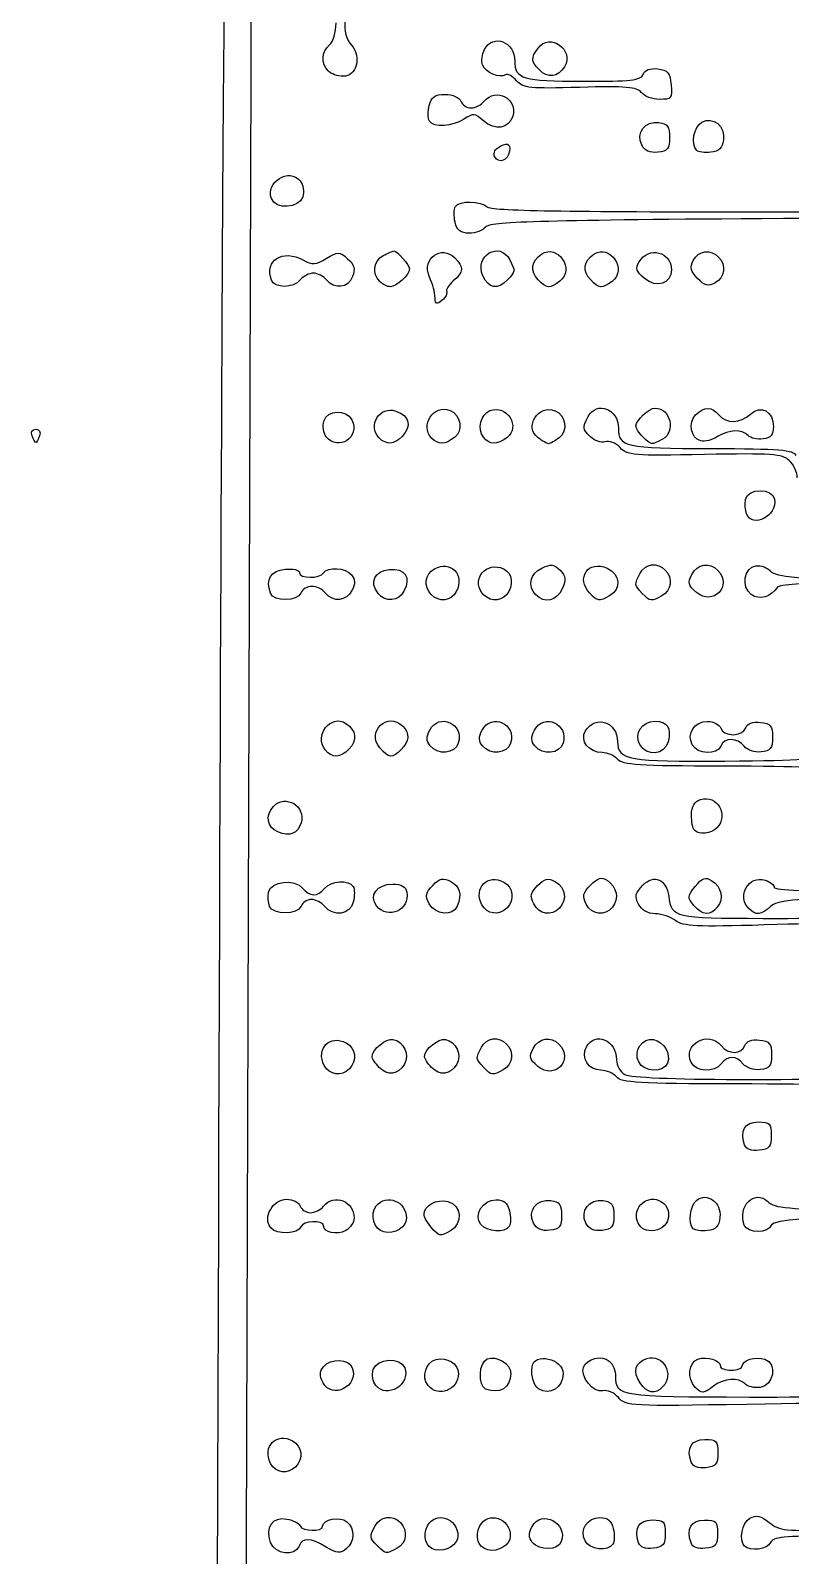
# Model space of a CAD drawing. Extents: x 25 to 242, y 39 to 365.
# Drawn here: x 24.9 to 61.5, y 228.8 to 302.2 of the extents above; entities that cross this region are included whole.
import ezdxf

# ---------------------------------------------------------------- set-up
doc = ezdxf.new("R2010")
doc.units = 0
doc.layers.add('Layer_1', color=7, linetype='CONTINUOUS')

msp = doc.modelspace()

# ---------------------------------------------------------------- linework, layer by layer
at = {"layer": 'Layer_1', "color": 7}
for points in [[(39.063463, 305.301283), (35.516773, 305.270683), (35.185903, 199.154783)], [(39.221043, 300.245283), (39.221053, 300.244473)], [(36.496493, 290.172483), (36.496493, 290.172873)], [(57.164733, 282.430783), (57.164733, 282.430643)], [(36.449473, 275.092993), (36.449463, 275.092483)], [(59.598303, 275.022843), (59.598303, 275.023293)], [(36.402423, 260.010853), (36.402443, 260.010513)], [(59.260063, 244.661123), (59.260063, 244.661323)], [(49.056173, 229.385243), (49.056053, 229.385243)]]:
    msp.add_lwpolyline(points, dxfattribs=at)
for points in [[(49.396543, 300.292173)], [(54.302743, 299.203813)], [(46.709763, 297.837773)], [(47.248923, 296.101733)], [(54.320413, 296.677713)], [(56.968773, 296.417553)], [(36.493043, 294.094083)], [(45.339773, 292.956373)], [(41.711173, 290.109773)], [(46.677963, 290.372953)], [(49.344073, 290.184393)], [(51.865753, 290.179393)], [(54.455203, 290.245053)], [(57.009943, 290.250053)], [(44.372103, 289.283373)], [(24.968733, 282.668653)], [(39.132483, 282.628263)], [(41.687653, 282.568553)], [(44.209343, 282.563513)], [(46.697543, 282.612543)], [(49.330253, 282.579853)], [(54.374393, 282.621953)], [(59.366863, 278.920003)], [(41.630663, 275.083513)], [(44.185833, 275.023783)], [(46.707513, 275.018783)], [(49.229203, 275.013783)], [(51.829193, 275.088283)], [(54.350883, 275.083283)], [(56.954343, 275.133783)], [(39.085463, 267.545693)], [(41.719943, 267.640333)], [(44.132253, 267.747073)], [(46.653933, 267.742073)], [(49.175633, 267.737073)], [(54.233303, 267.799573)], [(56.754993, 267.794563)], [(56.857033, 263.677603)], [(36.805743, 263.597903)], [(41.560723, 260.030213)], [(44.083693, 260.140783)], [(46.627093, 260.093483)], [(49.127063, 260.129983)], [(51.648753, 260.124983)], [(56.837853, 260.056963)], [(59.479063, 259.909773)], [(39.037853, 252.350323)], [(41.681693, 252.257223)], [(44.203383, 252.252223)], [(46.714603, 252.257223)], [(49.318063, 252.307723)], [(54.175993, 252.519373)], [(56.707293, 252.495543)], [(59.277513, 248.525283)], [(44.186463, 244.561383)], [(46.582023, 244.687153)], [(49.115133, 244.760563)], [(51.636813, 244.755563)], [(54.153443, 244.759563)], [(36.462243, 244.533443)], [(41.904033, 244.331463)], [(56.806863, 244.489633)], [(38.981693, 237.074373)], [(41.520123, 236.939823)], [(44.033433, 236.944793)], [(46.808913, 236.768743)], [(49.351653, 236.785543)], [(54.245093, 237.065913)], [(56.885493, 236.863113)], [(36.456373, 233.185083)], [(56.708123, 233.238383)], [(36.454393, 229.371583)], [(41.599353, 229.214433)], [(51.591983, 229.453043)], [(54.174343, 229.361143)], [(56.696033, 229.356143)], [(59.271233, 229.198123)], [(44.386033, 229.027593)], [(46.907713, 229.022593)]]:
    msp.add_lwpolyline(points, close=True, dxfattribs=at)
for points in [[(33.615493, 134.698313), (34.123163, 301.799693), (34.142343, 306.076583), (34.385323, 306.375093)], [(40.595663, 303.904253), (39.938643, 303.204833), (39.830773, 302.071183), (40.363503, 301.464343)], [(39.287953, 301.494033), (39.463963, 301.643033), (39.605093, 302.112423), (39.606473, 302.553343)], [(46.755533, 301.278403), (47.162873, 302.053243), (48.219533, 301.650153), (48.216643, 300.720943)], [(49.335673, 301.347243), (49.885663, 302.113923), (51.105813, 301.250643), (50.608763, 300.446563)], [(39.221053, 300.244473), (38.876773, 300.599353), (38.907433, 301.171863), (39.287953, 301.494033)], [(40.363503, 301.464343), (40.846723, 300.913893), (40.587803, 299.983823), (39.951733, 299.985173)], [(46.660133, 300.532673), (46.592633, 300.714653), (46.635533, 301.050223), (46.755533, 301.278403)], [(49.396573, 300.292173), (48.985253, 300.716133), (48.977643, 300.848093), (49.335673, 301.347243)], [(47.764293, 300.056603), (47.475243, 299.874403), (46.795573, 300.167443), (46.660133, 300.532673)], [(48.216643, 300.720943), (48.213643, 299.859943), (48.580583, 299.750573), (51.490343, 299.744393)], [(50.608763, 300.446563), (50.291523, 299.933333), (49.804813, 299.871333), (49.396543, 300.292173)], [(54.390133, 300.075863), (54.473233, 300.295863), (54.718923, 300.389033), (55.096413, 300.343693)], [(39.951733, 299.985173), (39.688103, 299.985703), (39.359293, 300.102783), (39.221043, 300.245283)], [(48.299633, 299.772893), (48.106563, 299.992823), (47.865663, 300.120493), (47.764293, 300.056603)], [(51.344763, 299.452363), (48.926543, 299.381163), (48.614723, 299.413963), (48.299633, 299.772893)], [(51.490343, 299.744393), (53.813493, 299.739393), (54.283373, 299.793193), (54.390133, 300.075863)], [(55.096413, 300.343693), (55.579093, 300.285693), (55.685863, 300.157773), (55.738953, 299.573773)], [(44.096463, 298.585773), (44.198723, 298.998053), (44.363943, 299.111613), (44.859973, 299.110563)], [(44.859973, 299.110563), (45.228803, 299.109773), (45.543043, 298.974223), (45.612933, 298.785763)], [(46.739633, 298.783373), (47.299033, 299.470643), (48.377433, 298.902873), (48.113703, 298.059933)], [(54.302723, 299.203903), (54.084833, 299.474593), (53.569353, 299.517893), (51.344763, 299.452363)], [(55.184613, 298.874683), (54.844713, 298.875473), (54.447863, 299.023513), (54.302743, 299.203813)], [(55.738953, 299.573773), (55.797753, 298.927043), (55.755253, 298.873473), (55.184613, 298.874683)], [(44.102463, 297.831623), (44.027363, 297.957023), (44.024663, 298.296393), (44.096463, 298.585773)], [(45.612933, 298.785763), (45.678933, 298.607863), (45.900313, 298.461953), (46.104953, 298.461523)], [(46.709723, 297.837823), (46.290953, 298.212163), (46.205373, 298.220093), (45.764473, 297.925423)], [(46.104953, 298.461523), (46.309593, 298.460993), (46.595193, 298.605923), (46.739633, 298.783373)], [(45.764473, 297.925423), (45.203773, 297.550703), (44.301213, 297.499783), (44.102463, 297.831623)], [(48.113703, 298.059933), (47.926603, 297.461923), (47.250013, 297.354863), (46.709763, 297.837773)], [(54.320413, 296.677713), (54.019393, 297.258523), (54.482403, 297.861183), (55.153853, 297.762543)], [(55.153853, 297.762543), (55.568113, 297.701643), (55.666813, 297.562343), (55.665183, 297.040733)], [(56.968773, 296.417583), (56.676083, 296.719263), (56.829203, 297.565373), (57.214513, 297.775633)], [(57.214513, 297.775633), (57.768293, 298.077823), (58.354673, 297.594883), (58.258993, 296.915413)], [(47.388633, 296.540433), (47.833733, 296.827973), (48.031853, 296.770073), (47.955803, 296.374703)], [(55.665183, 297.040733), (55.663183, 296.499743), (55.571183, 296.383643), (55.099213, 296.328753)], [(58.258993, 296.915413), (58.205693, 296.537013), (58.034863, 296.371373), (57.651443, 296.326353)], [(47.248923, 296.101733), (47.166123, 296.239913), (47.229023, 296.437333), (47.388633, 296.540433)], [(47.955803, 296.374703), (47.869803, 295.927773), (47.450153, 295.765713), (47.248923, 296.101733)], [(55.099213, 296.328753), (54.712843, 296.283853), (54.467593, 296.393753), (54.320413, 296.677713)], [(57.651443, 296.326353), (57.358063, 296.291953), (57.050863, 296.333353), (56.968773, 296.417553)], [(36.493043, 294.094113), (36.195113, 294.897513), (37.353163, 295.605043), (37.884873, 294.944473)], [(37.884873, 294.944473), (38.028223, 294.766373), (38.083423, 294.422223), (38.007543, 294.179683)], [(38.007543, 294.179683), (37.833763, 293.624253), (36.691233, 293.559703), (36.493043, 294.094083)], [(45.350523, 293.710463), (45.533523, 294.012103), (46.578253, 293.999573), (46.876503, 293.692163)], [(60.089283, 293.460183), (71.507423, 293.470183), (73.094613, 293.511283), (73.303923, 293.803083)], [(45.339723, 292.956363), (45.269723, 293.246043), (45.274623, 293.585393), (45.350523, 293.710463)], [(60.096373, 293.129413), (49.285803, 293.045213), (46.996583, 292.975973), (46.802683, 292.727503)], [(46.876503, 293.692163), (47.047293, 293.516123), (50.699403, 293.452003), (60.089283, 293.460183)], [(73.275503, 292.908493), (73.170333, 293.192103), (71.575133, 293.218843), (60.096373, 293.129413)], [(46.017713, 292.428513), (45.608953, 292.429303), (45.434213, 292.565443), (45.339773, 292.956373)], [(46.802683, 292.727503), (46.673833, 292.562413), (46.320603, 292.427873), (46.017713, 292.428513)], [(36.496493, 290.172873), (36.141243, 291.130823), (37.030573, 291.684003), (38.034903, 291.129803)], [(41.869343, 291.351563), (42.093283, 291.473763), (42.323243, 291.573643), (42.380373, 291.573523)], [(42.380373, 291.573523), (42.554773, 291.573253), (43.142623, 290.906693), (43.142003, 290.710043)], [(44.087493, 290.363153), (43.731603, 291.206513), (44.695103, 291.891233), (45.324643, 291.242333)], [(46.677963, 290.372953), (46.248303, 291.347593), (47.481963, 292.085083), (47.969233, 291.144883)], [(49.501033, 291.426463), (50.287903, 291.931863), (51.123363, 290.676263), (50.372743, 290.116393)], [(52.022723, 291.421463), (52.809593, 291.926863), (53.645053, 290.671263), (52.894423, 290.111393)], [(54.198043, 291.050473), (54.658543, 291.818493), (55.753133, 291.546553), (55.750383, 290.664803)], [(56.805083, 291.117293), (57.055943, 291.594533), (57.641763, 291.673903), (58.021843, 291.282143)], [(38.034903, 291.129803), (38.458033, 290.896313), (38.630973, 290.909663), (39.137643, 291.214903)], [(39.137643, 291.214903), (39.703193, 291.555593), (39.763543, 291.554723), (40.163263, 291.200003)], [(40.163263, 291.200003), (40.491863, 290.908423), (40.545303, 290.713523), (40.399433, 290.338753)], [(41.711173, 290.109773), (41.333733, 290.498813), (41.410463, 291.101153), (41.869343, 291.351563)], [(45.324643, 291.242333), (45.766553, 290.786833), (45.752203, 290.565803), (45.252343, 290.129243)], [(47.969233, 291.144883), (48.248883, 290.605293), (48.245443, 290.576493), (47.853523, 290.176763)], [(49.344073, 290.184353), (48.935793, 290.605183), (48.998813, 291.103893), (49.501033, 291.426463)], [(51.865753, 290.179353), (51.457483, 290.600183), (51.520503, 291.098893), (52.022723, 291.421463)], [(54.455203, 290.245053), (54.055723, 290.582953), (54.007773, 290.733143), (54.198043, 291.050473)], [(57.009943, 290.250053), (56.669093, 290.601383), (56.627173, 290.778843), (56.805083, 291.117293)], [(58.021843, 291.282143), (58.401913, 290.890373), (58.321423, 290.290143), (57.854653, 290.035443)], [(37.886813, 290.182483), (37.552273, 289.771473), (36.647663, 289.765203), (36.496493, 290.172483)], [(38.518243, 290.504343), (38.315393, 290.504873), (38.031253, 290.359943), (37.886813, 290.182483)], [(39.147653, 290.179813), (39.004333, 290.357873), (38.721093, 290.503913), (38.518243, 290.504343)], [(40.399433, 290.338753), (40.183843, 289.784843), (39.532173, 289.702103), (39.147653, 290.179813)], [(42.220703, 289.850143), (42.078713, 289.850403), (41.849423, 289.967273), (41.711173, 290.109773)], [(43.142003, 290.710043), (43.141203, 290.433323), (42.515653, 289.849513), (42.220703, 289.850143)], [(44.372133, 289.283423), (44.341333, 289.711483), (44.306033, 289.845283), (44.087493, 290.363153)], [(45.252343, 290.129243), (45.026493, 289.931993), (44.882883, 289.701833), (44.933223, 289.617783)], [(47.853523, 290.176763), (47.376153, 289.689863), (46.947563, 289.761393), (46.677963, 290.372953)], [(50.372743, 290.116393), (49.884043, 289.751893), (49.755383, 289.760393), (49.344073, 290.184393)], [(52.894423, 290.111393), (52.405733, 289.746893), (52.277073, 289.755393), (51.865753, 290.179393)], [(55.750383, 290.664803), (55.748383, 289.996163), (55.026143, 289.762123), (54.455203, 290.245053)], [(57.854653, 290.035443), (57.523633, 289.854813), (57.350793, 289.898723), (57.009943, 290.250053)], [(44.933223, 289.617783), (44.983523, 289.533783), (44.883523, 289.345453), (44.711003, 289.199373)], [(44.711003, 289.199373), (44.455503, 288.983073), (44.392603, 288.998673), (44.372103, 289.283373)], [(51.743033, 283.595483), (52.151033, 284.371643), (53.207803, 283.969763), (53.204903, 283.039553)], [(39.018193, 283.382623), (39.191733, 283.937293), (40.084513, 283.974353), (40.362273, 283.438423)], [(41.687653, 282.568553), (41.105023, 283.169103), (41.707253, 284.140353), (42.490233, 283.862863)], [(42.490233, 283.862863), (43.142423, 283.631713), (43.263913, 283.133043), (42.786643, 282.646253)], [(44.209343, 282.563553), (43.615483, 283.175673), (44.302143, 284.211993), (45.093893, 283.898433)], [(45.093893, 283.898433), (45.618813, 283.690523), (45.746073, 282.914593), (45.308763, 282.588413)], [(46.697543, 282.612553), (46.398323, 282.984293), (46.581803, 283.718493), (47.016363, 283.888343)], [(47.016363, 283.888343), (47.827133, 284.205233), (48.518703, 283.096393), (47.830443, 282.583043)], [(49.330253, 282.579853), (48.645213, 283.096123), (49.343653, 284.202013), (50.152473, 283.881683)], [(50.152473, 283.881683), (50.664483, 283.678883), (50.783803, 282.899653), (50.352133, 282.577683)], [(51.859813, 282.619553), (51.462753, 283.028823), (51.459493, 283.056073), (51.743033, 283.595483)], [(54.045803, 283.145923), (54.046593, 283.422653), (54.672153, 284.006453), (54.967103, 284.005833)], [(54.967103, 284.005833), (55.715513, 284.003833), (55.981793, 282.866373), (55.318463, 282.504403)], [(57.164733, 282.430643), (56.687003, 282.549523), (56.539823, 283.296453), (56.918103, 283.682273)], [(56.918103, 283.682273), (57.316773, 284.088893), (57.709623, 284.086733), (58.040153, 283.676273)], [(58.040153, 283.676273), (58.386553, 283.245923), (59.068543, 283.264593), (59.559563, 283.717873)], [(59.559563, 283.717873), (60.065963, 284.185343), (60.667483, 283.853843), (60.665153, 283.108573)], [(24.968733, 282.668653), (24.896433, 282.863703), (24.968693, 282.991853), (25.150803, 282.991463)], [(25.150803, 282.991463), (25.332933, 282.991203), (25.404403, 282.862633), (25.330863, 282.667883)], [(39.132483, 282.628253), (38.993743, 282.800623), (38.942313, 283.140093), (39.018193, 283.382623)], [(40.362273, 283.438423), (40.792193, 282.608903), (39.717783, 281.901113), (39.132483, 282.628263)], [(53.204903, 283.039553), (53.201903, 282.137093), (53.510773, 282.069303), (57.663453, 282.060483)], [(54.374393, 282.621953), (54.193353, 282.808563), (54.045483, 283.044353), (54.045803, 283.145923)], [(59.441793, 282.685483), (59.134013, 283.002723), (58.540623, 282.981483), (57.976973, 282.632983)], [(60.665153, 283.108573), (60.664153, 282.730843), (60.530883, 282.574443), (60.166273, 282.522343)], [(25.148793, 282.345073), (25.115693, 282.345143), (25.034703, 282.490753), (24.968733, 282.668653)], [(25.330863, 282.667883), (25.263763, 282.490273), (25.181843, 282.345003), (25.148793, 282.345073)], [(42.786643, 282.646253), (42.390523, 282.242223), (42.029043, 282.216673), (41.687653, 282.568553)], [(45.308763, 282.588413), (44.835473, 282.235403), (44.534313, 282.228593), (44.209343, 282.563513)], [(47.830443, 282.583043), (47.336803, 282.214843), (47.010833, 282.223333), (46.697543, 282.612543)], [(49.840303, 282.293023), (49.768903, 282.293173), (49.539383, 282.422243), (49.330253, 282.579853)], [(50.352133, 282.577683), (50.142023, 282.420963), (49.911703, 282.292873), (49.840303, 282.293023)], [(52.559343, 282.390253), (52.359553, 282.325753), (52.044763, 282.428953), (51.859813, 282.619553)], [(53.278473, 282.102173), (53.074283, 282.334773), (52.767753, 282.457573), (52.559343, 282.390253)], [(57.338023, 281.770423), (53.923623, 281.702523), (53.606563, 281.728423), (53.278473, 282.102173)], [(55.318463, 282.504403), (54.791893, 282.217063), (54.763813, 282.220553), (54.374393, 282.621953)], [(57.976973, 282.632983), (57.720493, 282.474433), (57.354983, 282.383443), (57.164733, 282.430783)], [(57.663453, 282.060483), (60.987143, 282.053483), (61.639893, 282.000283), (61.740643, 281.728623)], [(60.166273, 282.522343), (59.892773, 282.483243), (59.566753, 282.556643), (59.441793, 282.685483)], [(61.428213, 281.483543), (61.090453, 281.798593), (60.574453, 281.834783), (57.338023, 281.770423)], [(61.813283, 280.653663), (61.814073, 280.911803), (61.640813, 281.285253), (61.428213, 281.483543)], [(59.325983, 279.620413), (59.429833, 280.164063), (60.620873, 280.163443), (60.721273, 279.619623)], [(59.366883, 278.920063), (59.303483, 279.091033), (59.285083, 279.406193), (59.325983, 279.620413)], [(60.721273, 279.619623), (60.869523, 278.816643), (59.640603, 278.181843), (59.366863, 278.920003)], [(36.449463, 275.092483), (36.204963, 275.751793), (36.469763, 276.181263), (37.162123, 276.248393)], [(37.162123, 276.248393), (37.544643, 276.285493), (37.843253, 276.213993), (37.842853, 276.085353)], [(38.998583, 276.069253), (39.193063, 276.389823), (40.067393, 276.327313), (40.353053, 275.972453)], [(41.630663, 275.083483), (41.199423, 275.619233), (41.459063, 276.165023), (42.178663, 276.235453)], [(42.178663, 276.235453), (42.927193, 276.308753), (43.228043, 275.854353), (42.875303, 275.183313)], [(44.185833, 275.023783), (43.808813, 275.412393), (43.884943, 276.015063), (44.342593, 276.264793)], [(44.342593, 276.264793), (45.129163, 276.694013), (45.819743, 275.982203), (45.396983, 275.177973)], [(46.707513, 275.018783), (46.113583, 275.630973), (46.689713, 276.551113), (47.525443, 276.325073)], [(47.525443, 276.325073), (48.019023, 276.191563), (48.190313, 275.689733), (47.918673, 275.172973)], [(49.229203, 275.013783), (48.814023, 275.441723), (48.946453, 276.042073), (49.514183, 276.305703)], [(49.514183, 276.305703), (49.952123, 276.509073), (50.109823, 276.489983), (50.391683, 276.199453)], [(50.391683, 276.199453), (50.673543, 275.908923), (50.691333, 275.747133), (50.490683, 275.299163)], [(51.829193, 275.088283), (51.124703, 275.814433), (51.753493, 276.720713), (52.664723, 276.292473)], [(52.664723, 276.292473), (53.287373, 275.999833), (53.346213, 275.283373), (52.773263, 274.970733)], [(54.241213, 276.051883), (54.487843, 276.521063), (55.075693, 276.596553), (55.453123, 276.207513)], [(55.453123, 276.207513), (55.830563, 275.818473), (55.753833, 275.216133), (55.294953, 274.965733)], [(56.734753, 275.992983), (57.006053, 276.509093), (57.582663, 276.606353), (57.974813, 276.202143)], [(57.974813, 276.202143), (58.712173, 275.442113), (57.768593, 274.454243), (56.954343, 275.133783)], [(59.598303, 275.023293), (59.098083, 275.400263), (59.247843, 276.330443), (59.822093, 276.413313)], [(59.822093, 276.413313), (60.063473, 276.448113), (60.382003, 276.326313), (60.529943, 276.142483)], [(60.529943, 276.142483), (60.931533, 275.643553), (66.735883, 275.634883), (66.923983, 276.132483)], [(37.842853, 276.085353), (37.842053, 275.794953), (38.823883, 275.781263), (38.998583, 276.069253)], [(38.438913, 275.424083), (38.218263, 275.424613), (37.982873, 275.279613), (37.915783, 275.101993)], [(39.100643, 275.099483), (38.957313, 275.277543), (38.659533, 275.423613), (38.438913, 275.424083)], [(40.353053, 275.972453), (40.538243, 275.742383), (40.542363, 275.548013), (40.369053, 275.218293)], [(54.350883, 275.083283), (53.961453, 275.484673), (53.958193, 275.513483), (54.241213, 276.051883)], [(56.954343, 275.133783), (56.557473, 275.464983), (56.524673, 275.593323), (56.734753, 275.992983)], [(63.888813, 275.585833), (62.187913, 275.589833), (60.927853, 275.503233), (60.851883, 275.377983)], [(37.915783, 275.101993), (37.758733, 274.686153), (36.602943, 274.678683), (36.449473, 275.092993)], [(40.369053, 275.218293), (40.095313, 274.697543), (39.471213, 274.639093), (39.100643, 275.099483)], [(42.875303, 275.183313), (42.617423, 274.692733), (41.985953, 274.642083), (41.630663, 275.083513)], [(45.396983, 275.177973), (45.151013, 274.710053), (44.562843, 274.635173), (44.185833, 275.023783)], [(47.918673, 275.172973), (47.672703, 274.705053), (47.084533, 274.630173), (46.707513, 275.018783)], [(50.490683, 275.299163), (50.230583, 274.718453), (49.644383, 274.585843), (49.229203, 275.013783)], [(52.773263, 274.970733), (52.246693, 274.683383), (52.218613, 274.686883), (51.829193, 275.088283)], [(55.294953, 274.965733), (54.768373, 274.678383), (54.740303, 274.681883), (54.350883, 275.083283)], [(60.851883, 275.377983), (60.571703, 274.916143), (59.967143, 274.744863), (59.598303, 275.022843)], [(39.085463, 267.545713), (38.529383, 268.236563), (39.352593, 269.294243), (40.079243, 268.822543)], [(40.079243, 268.822543), (40.579443, 268.497853), (40.639353, 267.998883), (40.228453, 267.579793)], [(41.719973, 267.640313), (41.038533, 268.416553), (42.102523, 269.430893), (42.821183, 268.690133)], [(44.116263, 268.501233), (44.566273, 269.357323), (45.781163, 268.804663), (45.490623, 267.876033)], [(46.637953, 268.496233), (47.087963, 269.352323), (48.302853, 268.799663), (48.012313, 267.871033)], [(49.159643, 268.491233), (49.609653, 269.347313), (50.824553, 268.794653), (50.534013, 267.866023)], [(51.618103, 268.463233), (52.106333, 269.253163), (53.160793, 268.893673), (53.157823, 267.938303)], [(54.233303, 267.799573), (53.955233, 268.336123), (54.328103, 268.924993), (54.945133, 268.923683)], [(54.945133, 268.923683), (55.565743, 268.922683), (55.760243, 268.625923), (55.590233, 267.940473)], [(56.754993, 267.794573), (56.473643, 268.337443), (56.852393, 268.919993), (57.485813, 268.918653)], [(57.485813, 268.918653), (57.772643, 268.918123), (58.061303, 268.771993), (58.127273, 268.594083)], [(59.335403, 268.605983), (59.418503, 268.825993), (59.664193, 268.919163), (60.041683, 268.873823)], [(60.041683, 268.873823), (60.530033, 268.815123), (60.620243, 268.703213), (60.618543, 268.157903)], [(42.821183, 268.690133), (43.162563, 268.338253), (43.135733, 267.967753), (42.739583, 267.563733)], [(44.132263, 267.747073), (43.947073, 267.977143), (43.942953, 268.171513), (44.116263, 268.501233)], [(46.653953, 267.742073), (46.468763, 267.972153), (46.464643, 268.166513), (46.637953, 268.496233)], [(49.175643, 267.737073), (48.990453, 267.967143), (48.986333, 268.161513), (49.159643, 268.491233)], [(52.420703, 267.420003), (51.769183, 267.421003), (51.328333, 267.994413), (51.618103, 268.463233)], [(59.260063, 267.718963), (58.917093, 268.145053), (58.283283, 268.152483), (58.124583, 267.732263)], [(58.127273, 268.594083), (58.285563, 268.167263), (59.173013, 268.175973), (59.335403, 268.605983)], [(60.618543, 268.157903), (60.616543, 267.623053), (60.522743, 267.500533), (60.072983, 267.447903)], [(40.228453, 267.579793), (39.805093, 267.147983), (39.414963, 267.136353), (39.085463, 267.545693)], [(42.739583, 267.563733), (42.311343, 267.126943), (42.160673, 267.138263), (41.719943, 267.640333)], [(45.490623, 267.876033), (45.328423, 267.357583), (44.508423, 267.279733), (44.132253, 267.747073)], [(48.012313, 267.871033), (47.850103, 267.352583), (47.030103, 267.274743), (46.653933, 267.742073)], [(50.534013, 267.866023), (50.371803, 267.347583), (49.551803, 267.269733), (49.175633, 267.737073)], [(53.155193, 267.095253), (53.011863, 267.273313), (52.681343, 267.419453), (52.420703, 267.420003)], [(53.157823, 267.938303), (53.154823, 267.069743), (53.711463, 266.969453), (58.321043, 267.007533)], [(55.590233, 267.940473), (55.432073, 267.302813), (54.538833, 267.210053), (54.233303, 267.799573)], [(58.124583, 267.732263), (57.955633, 267.284903), (56.996523, 267.328563), (56.754993, 267.794563)], [(58.321043, 267.007533), (62.286963, 267.040333), (62.693513, 267.079133), (63.182393, 267.471363)], [(60.072983, 267.447903), (59.770513, 267.412503), (59.409963, 267.532703), (59.260063, 267.718963)], [(58.200803, 266.761333), (54.203813, 266.769333), (53.372863, 266.824833), (53.155193, 267.095253)], [(63.111133, 266.413273), (63.002443, 266.706353), (62.351193, 266.752513), (58.200803, 266.761333)], [(36.588923, 264.826693), (37.179833, 265.429383), (38.171393, 264.839793), (37.919713, 264.035343)], [(56.719253, 264.417503), (56.720253, 264.828893), (56.854533, 265.056553), (57.151913, 265.152603)], [(57.151913, 265.152603), (57.954203, 265.411723), (58.535603, 264.401673), (57.936113, 263.790223)], [(36.805743, 263.597903), (36.293553, 263.794443), (36.184243, 264.413943), (36.588923, 264.826693)], [(56.857033, 263.677603), (56.780233, 263.756803), (56.718223, 264.089733), (56.719253, 264.417503)], [(37.919713, 264.035343), (37.753203, 263.503113), (37.407023, 263.367183), (36.805743, 263.597903)], [(57.936113, 263.790223), (57.660493, 263.509103), (57.079353, 263.448453), (56.857033, 263.677603)], [(46.627093, 260.093483), (46.209363, 260.899493), (46.904373, 261.608363), (47.688253, 261.175803)], [(54.378953, 261.031633), (54.914563, 261.577923), (55.510623, 261.322873), (55.623923, 260.498923)], [(59.479063, 259.909743), (58.883393, 260.523723), (59.471063, 261.531293), (60.271753, 261.268773)], [(36.360443, 260.710873), (36.457143, 261.225273), (37.624603, 261.354923), (37.996753, 260.892573)], [(37.996753, 260.892573), (38.336933, 260.469963), (38.719233, 260.465173), (39.056333, 260.879273)], [(39.056333, 260.879273), (39.358403, 261.250383), (40.228003, 261.308993), (40.429923, 260.971873)], [(40.429923, 260.971873), (40.505023, 260.846483), (40.507723, 260.507113), (40.435923, 260.217733)], [(41.560723, 260.030213), (41.165303, 260.521473), (41.580623, 261.089443), (42.334163, 261.087843)], [(42.334163, 261.087843), (42.749093, 261.087043), (42.961263, 260.964953), (43.010363, 260.698973)], [(44.083693, 260.140783), (43.888713, 260.516993), (43.920733, 260.674193), (44.263593, 261.023893)], [(44.263593, 261.023893), (44.606443, 261.373573), (44.759933, 261.405593), (45.125813, 261.203693)], [(45.125813, 261.203693), (45.580973, 260.952523), (45.668243, 260.624653), (45.440463, 260.021523)], [(47.688253, 261.175803), (48.144343, 260.924133), (48.216713, 260.321143), (47.837273, 259.934143)], [(49.127063, 260.129983), (48.932083, 260.506203), (48.964113, 260.663403), (49.306963, 261.013093)], [(49.306963, 261.013093), (49.649823, 261.362793), (49.803303, 261.394793), (50.169193, 261.192893)], [(50.169193, 261.192893), (50.660973, 260.921523), (50.750123, 260.327703), (50.358963, 259.928743)], [(51.648753, 260.124983), (51.452223, 260.504193), (51.487973, 260.660613), (51.857263, 261.037273)], [(51.857263, 261.037273), (52.209583, 261.396623), (52.379273, 261.442353), (52.667073, 261.255543)], [(52.667073, 261.255543), (53.130373, 260.954793), (53.241683, 260.379973), (52.914473, 259.977953)], [(54.170443, 260.119333), (53.973903, 260.498553), (54.009653, 260.654973), (54.378953, 261.031633)], [(56.837853, 260.056983), (56.507263, 260.433563), (56.511043, 260.489163), (56.900053, 260.972573)], [(56.900053, 260.972573), (57.237613, 261.392063), (57.384503, 261.442973), (57.694373, 261.247873)], [(57.694373, 261.247873), (58.171713, 260.947313), (58.289513, 260.374753), (57.957843, 259.967263)], [(60.271753, 261.268773), (60.508213, 261.191273), (60.701403, 261.037383), (60.701053, 260.926863)], [(60.701053, 260.926863), (60.700783, 260.809143), (62.475423, 260.722143), (64.985833, 260.716813)], [(36.402443, 260.010513), (36.339043, 260.181493), (36.320143, 260.496643), (36.360443, 260.710873)], [(37.926893, 260.019853), (37.768663, 259.600893), (36.557083, 259.593453), (36.402423, 260.010853)], [(38.420933, 260.341983), (38.216293, 260.342513), (37.993983, 260.197463), (37.926893, 260.019853)], [(39.053593, 260.017453), (38.910263, 260.195523), (38.625563, 260.341563), (38.420933, 260.341983)], [(40.435923, 260.217733), (40.284663, 259.607883), (39.477403, 259.490933), (39.053593, 260.017453)], [(43.010363, 260.698973), (43.168933, 259.840163), (42.107763, 259.350603), (41.560723, 260.030213)], [(45.440463, 260.021523), (45.252003, 259.522543), (44.363643, 259.600623), (44.083693, 260.140783)], [(47.837273, 259.934143), (47.457843, 259.547143), (46.870143, 259.624513), (46.627093, 260.093483)], [(50.358963, 259.928743), (49.967803, 259.529793), (49.389133, 259.624323), (49.127063, 260.129983)], [(52.914473, 259.977953), (52.545313, 259.524413), (51.922513, 259.596753), (51.648753, 260.124983)], [(54.978113, 259.653593), (54.616383, 259.658593), (54.320843, 259.829123), (54.170443, 260.119333)], [(55.623923, 260.498923), (55.765463, 259.469493), (55.878423, 259.443073), (60.174293, 259.433933)], [(57.957843, 259.967263), (57.615463, 259.546623), (57.260953, 259.575013), (56.837853, 260.056963)], [(60.520583, 260.002373), (60.066163, 259.582893), (59.817613, 259.560783), (59.479063, 259.909773)], [(64.901593, 260.437493), (61.575173, 260.368793), (60.838293, 260.295663), (60.520583, 260.002373)], [(55.965953, 259.320443), (55.736403, 259.499243), (55.291873, 259.649153), (54.978113, 259.653593)], [(60.222353, 259.115963), (56.992713, 259.014503), (56.317073, 259.046963), (55.965953, 259.320443)], [(60.174293, 259.433933), (63.656943, 259.426933), (64.241663, 259.472533), (64.351233, 259.762683)], [(64.186233, 258.899933), (64.076933, 259.194663), (63.583483, 259.221553), (60.222353, 259.115963)], [(39.037853, 252.350323), (38.620123, 253.156353), (39.315123, 253.865203), (40.099013, 253.432663)], [(40.099013, 253.432663), (40.555103, 253.180983), (40.627463, 252.578003), (40.248033, 252.190983)], [(41.342643, 252.791973), (41.343643, 253.125153), (42.019893, 253.675323), (42.346343, 253.608603)], [(42.346343, 253.608603), (42.866983, 253.502183), (43.165153, 252.850413), (42.893923, 252.411613)], [(43.864333, 252.786983), (43.865333, 253.120153), (44.541583, 253.670333), (44.868033, 253.603603)], [(44.868033, 253.603603), (45.388673, 253.497183), (45.686843, 252.845413), (45.415613, 252.406623)], [(46.604933, 253.225823), (46.851573, 253.695003), (47.439423, 253.770493), (47.816853, 253.381453)], [(47.816853, 253.381453), (48.194283, 252.992413), (48.117563, 252.390073), (47.658683, 252.139673)], [(49.098483, 253.166923), (49.369783, 253.683033), (49.946393, 253.780293), (50.338543, 253.376083)], [(50.338543, 253.376083), (51.075903, 252.616053), (50.132323, 251.628183), (49.318063, 252.307723)], [(51.666233, 253.249283), (52.068043, 254.013663), (53.112993, 253.560943), (53.110063, 252.623733)], [(54.175993, 252.519403), (53.908443, 253.035633), (54.352773, 253.704063), (54.890663, 253.594543)], [(54.890663, 253.594543), (55.388723, 253.493133), (55.735233, 252.915193), (55.566253, 252.467773)], [(56.707293, 252.495503), (56.257753, 253.362903), (57.533873, 254.067233), (58.155563, 253.294863)], [(59.287713, 253.306863), (59.370813, 253.526863), (59.616493, 253.620033), (59.993983, 253.574693)], [(59.993983, 253.574693), (60.482333, 253.515993), (60.572543, 253.404093), (60.570843, 252.858773)], [(41.681693, 252.257223), (41.494903, 252.449763), (41.342323, 252.690403), (41.342643, 252.791973)], [(44.203383, 252.252223), (44.016583, 252.444763), (43.864013, 252.685403), (43.864333, 252.786983)], [(46.714603, 252.257223), (46.325183, 252.658603), (46.321923, 252.687423), (46.604933, 253.225823)], [(49.318063, 252.307723), (48.921203, 252.638923), (48.888403, 252.767263), (49.098483, 253.166923)], [(52.357723, 252.122173), (51.752223, 252.123173), (51.387193, 252.718443), (51.666233, 253.249283)], [(59.212363, 252.419843), (58.872273, 252.842353), (58.489943, 252.847103), (58.152883, 252.433043)], [(58.155563, 253.294863), (58.495813, 252.872153), (59.126053, 252.878843), (59.287713, 253.306863)], [(60.570843, 252.858773), (60.568843, 252.323923), (60.475043, 252.201413), (60.025283, 252.148783)], [(40.248033, 252.190983), (39.868593, 251.803993), (39.280903, 251.881373), (39.037853, 252.350323)], [(42.893923, 252.411613), (42.576683, 251.898373), (42.089973, 251.836393), (41.681693, 252.257223)], [(45.415613, 252.406623), (45.098373, 251.893383), (44.611653, 251.831383), (44.203383, 252.252223)], [(47.658683, 252.139673), (47.132103, 251.852333), (47.104023, 251.855823), (46.714603, 252.257223)], [(53.107493, 251.797393), (52.964163, 251.975443), (52.626763, 252.121613), (52.357723, 252.122173)], [(53.110063, 252.623733), (53.109263, 252.355343), (53.291143, 252.034993), (53.514313, 251.911843)], [(53.514313, 251.911843), (53.761613, 251.775373), (55.885093, 251.683753), (58.951543, 251.677243)], [(55.566253, 252.467773), (55.384203, 251.985733), (54.434283, 252.021023), (54.175993, 252.519373)], [(58.152883, 252.433043), (57.793803, 251.991883), (56.949403, 252.028393), (56.707293, 252.495543)], [(58.951543, 251.677243), (63.240503, 251.668243), (64.023063, 251.715743), (64.254463, 252.000073)], [(60.025283, 252.148783), (59.722813, 252.113383), (59.362273, 252.233583), (59.212363, 252.419843)], [(58.783523, 251.462133), (54.226163, 251.472133), (53.326793, 251.524933), (53.107493, 251.797393)], [(64.324273, 251.112733), (64.214993, 251.407413), (63.506263, 251.452103), (58.783523, 251.462133)], [(59.277513, 248.525283), (59.027763, 249.198723), (59.283513, 249.629613), (59.933223, 249.628233)], [(59.933223, 249.628233), (60.490393, 249.627233), (60.560533, 249.554433), (60.558743, 248.980503)], [(60.558743, 248.980503), (60.556743, 248.435193), (60.466143, 248.323623), (59.977433, 248.267043)], [(59.977433, 248.267043), (59.607753, 248.224243), (59.354493, 248.317643), (59.277513, 248.525283)], [(39.008593, 245.578883), (39.513673, 246.199413), (40.480333, 245.819573), (40.477783, 245.001583)], [(41.538683, 245.583843), (42.036273, 246.195183), (43.002003, 245.806713), (42.999473, 244.996223)], [(54.153443, 244.759563), (53.822553, 245.398013), (54.485773, 246.123953), (55.151953, 245.852513)], [(56.963153, 245.852403), (57.456623, 246.270163), (58.172613, 245.753303), (58.089883, 245.038963)], [(59.260063, 244.661323), (58.920733, 245.576333), (59.746003, 246.399373), (60.395453, 245.793623)], [(36.462243, 244.533383), (36.066443, 245.025103), (36.557043, 245.907283), (37.225493, 245.905863)], [(37.225493, 245.905863), (37.520543, 245.905333), (37.815923, 245.759173), (37.881893, 245.581273)], [(37.881893, 245.581273), (37.947893, 245.403373), (38.169273, 245.257463), (38.373913, 245.257033)], [(38.373913, 245.257033), (38.578553, 245.256503), (38.864153, 245.401423), (39.008593, 245.578883)], [(41.904033, 244.331463), (41.434363, 244.442653), (41.216813, 245.188403), (41.538683, 245.583843)], [(43.840623, 245.182133), (43.841623, 245.607903), (44.461603, 245.940243), (44.995603, 245.801583)], [(44.995603, 245.801583), (45.650653, 245.631483), (45.725993, 244.723043), (45.112813, 244.388433)], [(46.582073, 244.687163), (46.213833, 245.144643), (46.666673, 245.885813), (47.313543, 245.884433)], [(47.313543, 245.884433), (47.683313, 245.883633), (47.863183, 245.735593), (47.954713, 245.356653)], [(47.954713, 245.356653), (48.024713, 245.066973), (48.019813, 244.727633), (47.943913, 244.602553)], [(49.115133, 244.760563), (48.814113, 245.341383), (49.277123, 245.944043), (49.948583, 245.845393)], [(49.948583, 245.845393), (50.362833, 245.784493), (50.461533, 245.645193), (50.459913, 245.123583)], [(51.636813, 244.755563), (51.335793, 245.336373), (51.798803, 245.939033), (52.470263, 245.840383)], [(52.470263, 245.840383), (52.884513, 245.779483), (52.983223, 245.640193), (52.981593, 245.118573)], [(55.151953, 245.852513), (55.877223, 245.556993), (55.719723, 244.491823), (54.937303, 244.400833)], [(56.806863, 244.489663), (56.550923, 244.753463), (56.646183, 245.584073), (56.963153, 245.852403)], [(60.395453, 245.793623), (60.740673, 245.471623), (61.325923, 245.423643), (65.003963, 245.415833)], [(37.911763, 244.587043), (37.791663, 244.221383), (36.744583, 244.182653), (36.462243, 244.533443)], [(39.005643, 244.632343), (39.006433, 244.912303), (38.004973, 244.870783), (37.911763, 244.587043)], [(40.070853, 244.399913), (39.643393, 244.166663), (39.004623, 244.306013), (39.005643, 244.632343)], [(40.477783, 245.001583), (40.477253, 244.792443), (40.294013, 244.521693), (40.070853, 244.399913)], [(42.999473, 244.996223), (42.998473, 244.556713), (42.424043, 244.208343), (41.904033, 244.331463)], [(44.186463, 244.561383), (43.995863, 244.778513), (43.840233, 245.057843), (43.840623, 245.182133)], [(45.112813, 244.388433), (44.585283, 244.100573), (44.592123, 244.099293), (44.186463, 244.561383)], [(47.943913, 244.602553), (47.743313, 244.271893), (46.872743, 244.325973), (46.582023, 244.687153)], [(49.893933, 244.411613), (49.507563, 244.366713), (49.262313, 244.476613), (49.115133, 244.760563)], [(50.459913, 245.123583), (50.457913, 244.582593), (50.365913, 244.466493), (49.893933, 244.411613)], [(52.415623, 244.406603), (52.029253, 244.361703), (51.784003, 244.471603), (51.636813, 244.755563)], [(52.981593, 245.118573), (52.979593, 244.577593), (52.887593, 244.461493), (52.415623, 244.406603)], [(54.937303, 244.400833), (54.547183, 244.355433), (54.305553, 244.466033), (54.153443, 244.759563)], [(58.089883, 245.038963), (58.039383, 244.602653), (57.892253, 244.445713), (57.489543, 244.398433)], [(60.574393, 244.671123), (60.418593, 244.258613), (59.412183, 244.251113), (59.260063, 244.661123)], [(69.497153, 244.632723), (68.962193, 245.131703), (60.761673, 245.166973), (60.574393, 244.671123)], [(57.489543, 244.398433), (57.196163, 244.363933), (56.888953, 244.405433), (56.806863, 244.489633)], [(38.995593, 237.841523), (39.336463, 238.260313), (40.228813, 238.230863), (40.390263, 237.795523)], [(41.397453, 237.704573), (41.571233, 238.260013), (42.713773, 238.324563), (42.911953, 237.790173)], [(44.033433, 236.944793), (43.708073, 237.349013), (43.932823, 238.064483), (44.426353, 238.195653)], [(44.426353, 238.195653), (44.944673, 238.333413), (45.499303, 237.985283), (45.497853, 237.523073)], [(46.808893, 236.768743), (46.428473, 236.927153), (46.485133, 238.063263), (46.881193, 238.218063)], [(46.881193, 238.218063), (47.339613, 238.397233), (48.021003, 237.979913), (48.019573, 237.520843)], [(49.046353, 237.837163), (49.120353, 238.546723), (50.543503, 238.240473), (50.541243, 237.515493)], [(51.523083, 237.817703), (51.683063, 238.241293), (52.407513, 238.414383), (52.759683, 238.113153)], [(52.759683, 238.113153), (52.927053, 237.969993), (53.063333, 237.641733), (53.062533, 237.383683)], [(54.245093, 237.065913), (53.876893, 237.608153), (53.998593, 238.052003), (54.565683, 238.235153)], [(54.565683, 238.235153), (55.351533, 238.488963), (55.921363, 237.469193), (55.330453, 236.866503)], [(56.885493, 236.863203), (56.499063, 237.261523), (56.584403, 238.067363), (57.028203, 238.210703)], [(57.028203, 238.210703), (57.476113, 238.355363), (58.108353, 238.156803), (58.107463, 237.871793)], [(59.158163, 237.869563), (59.158953, 238.157833), (59.794533, 238.349783), (60.251723, 238.199873)], [(60.251723, 238.199873), (60.859863, 238.000473), (60.681483, 236.943033), (60.023843, 236.849073)], [(38.981693, 237.074353), (38.802453, 237.420183), (38.805863, 237.608423), (38.995593, 237.841523)], [(40.390263, 237.795523), (40.718133, 236.911383), (39.412573, 236.242973), (38.981693, 237.074373)], [(41.520123, 236.939793), (41.376773, 237.117883), (41.321573, 237.462043), (41.397453, 237.704573)], [(42.911953, 237.790173), (43.209893, 236.986773), (42.051833, 236.279243), (41.520123, 236.939823)], [(45.497853, 237.523073), (45.494853, 236.715383), (44.526143, 236.332663), (44.033433, 236.944793)], [(48.019573, 237.520843), (48.017573, 236.835183), (47.468433, 236.494123), (46.808913, 236.768743)], [(49.351653, 236.785543), (49.114643, 236.941603), (48.995703, 237.351303), (49.046353, 237.837163)], [(50.541243, 237.515493), (50.539243, 236.821533), (49.896123, 236.427013), (49.351653, 236.785543)], [(52.442553, 236.679973), (52.000443, 236.562473), (51.352033, 237.364793), (51.523083, 237.817703)], [(53.062533, 237.383683), (53.059533, 236.425693), (53.244673, 236.396983), (59.510773, 236.383673)], [(59.299363, 237.012213), (58.983503, 237.337793), (58.288343, 237.294553), (57.801653, 236.919013)], [(58.107463, 237.871793), (58.107193, 237.765963), (58.343273, 237.678883), (58.632213, 237.678263)], [(58.632213, 237.678263), (58.921153, 237.677733), (59.157833, 237.763763), (59.158163, 237.869563)], [(53.200813, 236.355823), (52.987763, 236.598513), (52.661233, 236.738103), (52.442553, 236.679973)], [(55.330453, 236.866503), (54.956863, 236.485463), (54.593953, 236.552143), (54.245093, 237.065913)], [(57.801653, 236.919013), (57.306173, 236.536733), (57.207993, 236.530743), (56.885493, 236.863113)], [(60.023843, 236.849073), (59.750343, 236.809973), (59.424333, 236.883373), (59.299363, 237.012213)], [(59.510773, 236.383673), (63.258333, 236.375673), (65.457993, 236.449173), (65.458413, 236.582403)], [(59.395593, 236.029993), (53.792863, 235.933393), (53.560993, 235.945493), (53.200813, 236.355823)], [(65.466423, 235.819523), (65.255493, 236.081573), (64.301733, 236.114633), (59.395593, 236.029993)], [(36.456373, 233.185083), (36.038643, 233.991103), (36.733643, 234.699963), (37.517533, 234.267413)], [(56.708123, 233.238383), (56.458383, 233.911823), (56.714123, 234.342703), (57.363833, 234.341333)], [(57.363833, 234.341333), (57.921013, 234.340333), (57.991153, 234.267533), (57.989363, 233.693603)], [(37.517533, 234.267413), (37.973623, 234.015733), (38.045993, 233.412753), (37.666553, 233.025753)], [(57.989363, 233.693603), (57.987363, 233.148293), (57.896763, 233.036723), (57.408053, 232.980143)], [(37.666553, 233.025753), (37.287123, 232.638743), (36.699423, 232.716123), (36.456373, 233.185083)], [(57.408053, 232.980143), (57.038363, 232.937343), (56.785113, 233.030743), (56.708123, 233.238383)], [(36.454413, 229.371573), (36.186173, 230.106723), (36.550513, 230.637303), (37.235113, 230.508483)], [(38.960513, 230.159743), (38.961513, 230.497323), (39.803593, 230.655343), (40.127063, 230.378673)], [(41.489683, 230.183033), (41.736313, 230.652213), (42.324163, 230.727703), (42.701593, 230.338663)], [(44.012123, 230.179113), (44.400253, 230.917473), (45.476163, 230.560273), (45.473463, 229.693963)], [(46.533813, 230.174113), (46.921943, 230.912463), (47.997853, 230.555273), (47.995143, 229.688953)], [(49.047053, 230.152463), (49.483123, 230.982023), (50.784493, 230.308073), (50.451113, 229.425343)], [(59.533183, 230.549853), (59.837873, 230.716133), (60.056403, 230.666203), (60.461463, 230.337823)], [(37.235113, 230.508483), (37.547103, 230.449783), (37.834283, 230.302563), (37.873293, 230.181343)], [(37.873293, 230.181343), (37.961993, 229.905623), (38.959663, 229.885783), (38.960513, 230.159743)], [(40.127063, 230.378673), (40.528483, 230.035323), (40.511823, 229.432153), (40.091063, 229.075963)], [(41.599353, 229.214433), (41.209933, 229.615833), (41.206663, 229.644633), (41.489683, 230.183033)], [(42.701593, 230.338663), (43.079033, 229.949623), (43.002303, 229.347283), (42.543423, 229.096883)], [(44.386033, 229.027593), (43.917193, 229.138993), (43.744673, 229.670323), (44.012123, 230.179113)], [(46.907713, 229.022593), (46.438883, 229.133993), (46.266353, 229.665313), (46.533813, 230.174113)], [(49.056053, 229.385243), (48.867783, 229.619143), (48.865543, 229.807393), (49.047053, 230.152463)], [(51.592033, 229.453043), (51.312503, 229.992403), (51.688033, 230.578463), (52.312263, 230.577133)], [(52.312263, 230.577133), (52.678803, 230.576333), (52.859113, 230.427233), (52.950383, 230.049363)], [(52.950383, 230.049363), (53.020383, 229.759683), (53.015483, 229.420343), (52.939583, 229.295263)], [(54.174343, 229.361143), (53.924603, 230.034583), (54.180343, 230.465463), (54.830053, 230.464083)], [(54.830053, 230.464083), (55.387233, 230.463083), (55.457373, 230.390283), (55.455583, 229.816363)], [(56.696033, 229.356143), (56.446293, 230.029573), (56.702033, 230.460463), (57.351743, 230.459093)], [(57.351743, 230.459093), (57.908913, 230.458093), (57.979063, 230.385293), (57.977273, 229.811353)], [(59.271233, 229.198123), (58.984583, 229.493593), (59.148603, 230.339993), (59.533183, 230.549853)], [(60.461463, 230.337823), (60.942913, 229.947513), (61.242783, 229.915533), (63.748733, 229.987073)], [(37.830823, 229.207063), (37.635573, 228.690093), (36.660523, 228.806633), (36.454393, 229.371583)], [(39.128653, 229.159363), (38.359563, 229.614413), (37.989793, 229.628013), (37.830823, 229.207063)], [(40.091063, 229.075963), (39.807133, 228.835593), (39.653333, 228.848923), (39.128653, 229.159363)], [(42.543423, 229.096883), (42.016843, 228.809543), (41.988773, 228.813033), (41.599353, 229.214433)], [(45.473463, 229.693963), (45.472463, 229.257073), (44.898793, 228.905763), (44.386033, 229.027593)], [(47.995143, 229.688953), (47.994143, 229.252073), (47.420473, 228.900753), (46.907713, 229.022593)], [(50.451113, 229.425343), (50.286943, 228.990663), (49.394423, 228.965013), (49.056173, 229.385243)], [(52.939583, 229.295263), (52.717603, 228.929363), (51.808203, 229.035843), (51.591983, 229.453043)], [(54.874273, 229.102903), (54.504583, 229.060103), (54.251333, 229.153503), (54.174343, 229.361143)], [(55.455583, 229.816363), (55.453583, 229.271053), (55.362983, 229.159483), (54.874273, 229.102903)], [(57.395963, 229.097903), (57.026273, 229.055103), (56.773013, 229.148503), (56.696033, 229.356143)], [(57.977273, 229.811353), (57.975273, 229.266043), (57.884673, 229.154483), (57.395963, 229.097903)], [(60.526693, 229.375013), (60.404353, 229.051093), (59.532983, 228.928333), (59.271233, 229.198123)], [(63.583153, 229.691713), (61.168563, 229.696713), (60.627053, 229.640713), (60.526693, 229.375013)]]:
    msp.add_open_spline(points, degree=3, dxfattribs=at)

doc.saveas('drawing.dxf')
